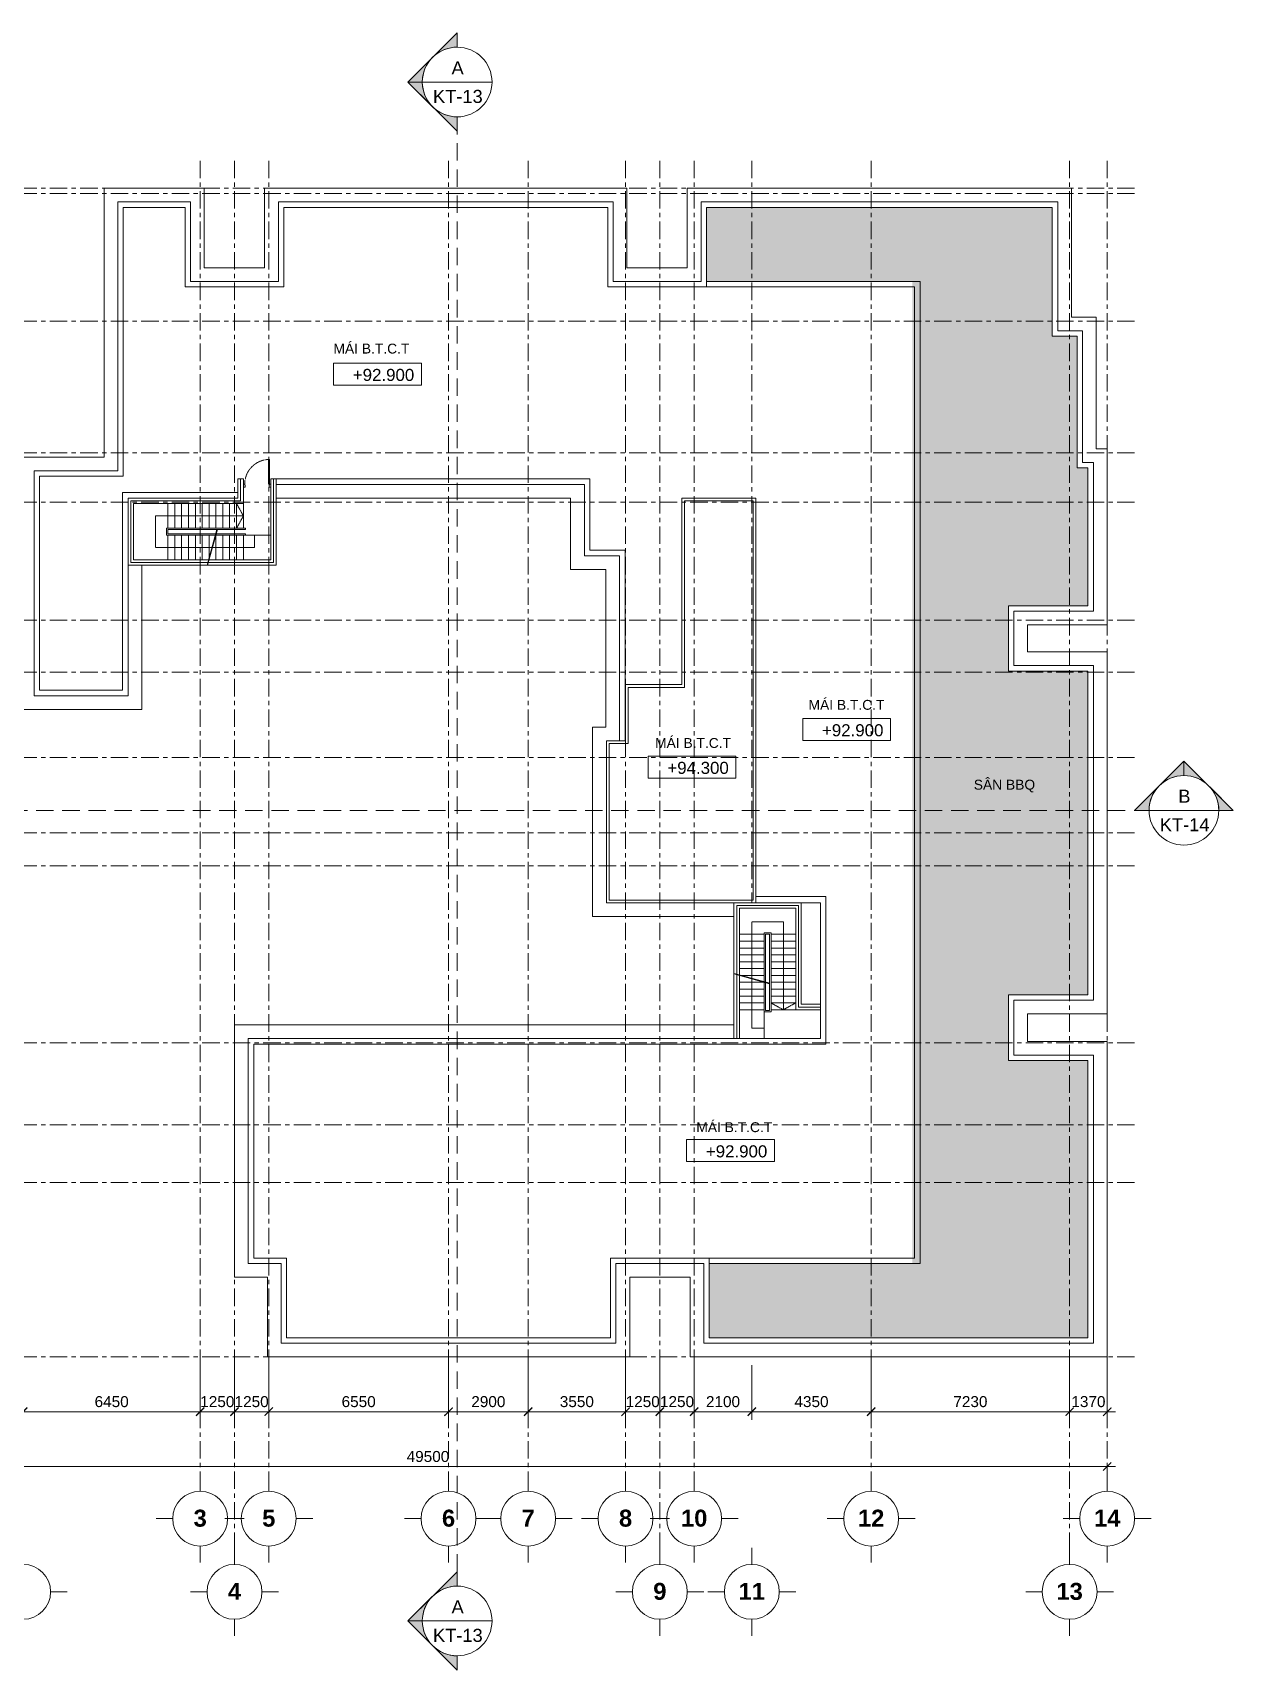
# Model space of a CAD drawing. Header units: millimetres. Extents: x -20144 to 126922, y -42414 to 48263.
# Drawn here: x 83180 to 126922, y -11426 to 48263 of the extents above; entities that cross this region are included whole.
import ezdxf

# ---------------------------------------------------------------- set-up
doc = ezdxf.new("R2010")
doc.units = ezdxf.units.MM
for name, pattern in [('Core - tb$0$HIDDEN', [0.375, 0.25, -0.125]), ('Grid Line', [22.225, 12.7, -3.175, 3.175, -3.175]), ('HIDDEN', [0.375, 0.25, -0.125]), ('HIDDEN2', [4.7625, 3.175, -1.5875])]:
    doc.linetypes.add(name, pattern=pattern)
for name, color, linetype, lineweight in [('@ color hatch', 7, 'Continuous', 13), ('CHU', 181, 'Continuous', 5), ('Core - tb$0$CUA', 5, 'Continuous', 9), ('DIM', 1, 'Continuous', 5), ('G-ANNO-DIMS', 111, 'Continuous', 5), ('G-ANNO-SYMB', 111, 'Continuous', 5), ('KH', 6, 'Continuous', 5), ('KI-HIEU-1', 151, 'Continuous', 9), ('KÍNH', 150, 'Continuous', 9), ('NET-THAY', 2, 'Continuous', 9), ('TRUC', 225, 'Continuous', 5)]:
    doc.layers.add(name, color=color, linetype=linetype, lineweight=lineweight)
doc.styles.add('Arial', font='arial.ttf', dxfattribs={"height": 700})
doc.styles.add('Arial_2', font='arial.ttf', dxfattribs={"height": 360})
doc.styles.add('Arial_6', font='arial.ttf', dxfattribs={"height": 1.8})
doc.styles.add('Arial_B', font='arialbd.ttf', dxfattribs={"height": 3})
doc.styles.add('TA1', font='arial.ttf')
doc.dimstyles.new('D_200_KTx2', dxfattribs={"dimtxt": 400, "dimasz": 300, "dimexe": 300, "dimexo": 300, "dimgap": 160, "dimtad": 1, "dimdec": 0, "dimzin": 9, "dimtxsty": 'TA1', "dimblk": 'ARCHTICK', "dimcen": 1, "dimdle": 300, "dimclrd": 256, "dimclre": 256, "dimclrt": 7, "dimadec": 0, "dimazin": 0, "dimtfac": 1, "dimtdec": 0, "dimtix": 1, "dimtmove": 1, "dimatfit": 3, "dimldrblk": 'ARCHTICK', "dimfxl": 0, "dimtolj": 1, "dimtzin": 0, "dimlwd": -1, "dimlwe": -1, "dimarcsym": 0})

# ---------------------------------------------------------------- blocks, each defined once
blk = doc.blocks.new('_ARCHTICK')
at = {"color": 0, "linetype": 'ByBlock', "const_width": 0.15}
blk.add_lwpolyline([(-0.5, -0.5), (0.5, 0.5)], dxfattribs=at)
blk = doc.blocks.new('*D209')
at = {"layer": 'Defpoints', "color": 0, "transparency": 16777216}
for p in [(82830, 0), (89280, 0), (89280, -2000)]:
    blk.add_point(p, dxfattribs=at)
at = {"layer": 'DIM', "transparency": 16777216}
for p, q in [((82830, -300), (82830, -2300)), ((89280, -300), (89280, -2300)), ((82530, -2000), (89580, -2000))]:
    blk.add_line(p, q, dxfattribs=at)
at = {"layer": 'DIM', "transparency": 16777216, "xscale": 300, "yscale": 300, "zscale": 300, "rotation": 180}
blk.add_blockref('_ARCHTICK', (82830, -2000), dxfattribs=at)
at = {"layer": 'DIM', "transparency": 16777216, "xscale": 300, "yscale": 300, "zscale": 300}
blk.add_blockref('_ARCHTICK', (89280, -2000), dxfattribs=at)
at = {"layer": 'DIM', "color": 7, "transparency": 16777216, "insert": (86055, -1636), "char_height": 400, "attachment_point": 5, "style": 'TA1'}
blk.add_mtext('\\A1;6450', dxfattribs=at)
blk = doc.blocks.new('*D210')
at = {"layer": 'Defpoints', "color": 0, "transparency": 16777216}
for p in [(89280, 0), (90530, 0), (90530, -2000)]:
    blk.add_point(p, dxfattribs=at)
at = {"layer": 'DIM', "transparency": 16777216}
for p, q in [((89280, -300), (89280, -2300)), ((90530, -300), (90530, -2300)), ((89280, -2000), (88980, -2000)), ((89280, -2000), (90530, -2000)), ((90530, -2000), (90830, -2000))]:
    blk.add_line(p, q, dxfattribs=at)
at = {"layer": 'DIM', "transparency": 16777216, "xscale": 300, "yscale": 300, "zscale": 300}
blk.add_blockref('_ARCHTICK', (89280, -2000), dxfattribs=at)
at = {"layer": 'DIM', "transparency": 16777216, "xscale": 300, "yscale": 300, "zscale": 300, "rotation": 180}
blk.add_blockref('_ARCHTICK', (90530, -2000), dxfattribs=at)
at = {"layer": 'DIM', "color": 7, "transparency": 16777216, "insert": (89905, -1636), "char_height": 400, "attachment_point": 5, "style": 'TA1'}
blk.add_mtext('\\A1;1250', dxfattribs=at)
blk = doc.blocks.new('*D211')
at = {"layer": 'Defpoints', "color": 0, "transparency": 16777216}
for p in [(90530, 0), (91780, 0), (91780, -2000)]:
    blk.add_point(p, dxfattribs=at)
at = {"layer": 'DIM', "transparency": 16777216}
for p, q in [((90530, -300), (90530, -2300)), ((91780, -300), (91780, -2300)), ((90530, -2000), (90230, -2000)), ((90530, -2000), (91780, -2000)), ((91780, -2000), (92080, -2000))]:
    blk.add_line(p, q, dxfattribs=at)
at = {"layer": 'DIM', "transparency": 16777216, "xscale": 300, "yscale": 300, "zscale": 300}
blk.add_blockref('_ARCHTICK', (90530, -2000), dxfattribs=at)
at = {"layer": 'DIM', "transparency": 16777216, "xscale": 300, "yscale": 300, "zscale": 300, "rotation": 180}
blk.add_blockref('_ARCHTICK', (91780, -2000), dxfattribs=at)
at = {"layer": 'DIM', "color": 7, "transparency": 16777216, "insert": (91155, -1636), "char_height": 400, "attachment_point": 5, "style": 'TA1'}
blk.add_mtext('\\A1;1250', dxfattribs=at)
blk = doc.blocks.new('*D212')
at = {"layer": 'Defpoints', "color": 0, "transparency": 16777216}
for p in [(91780, 0), (98330, 0), (98330, -2000)]:
    blk.add_point(p, dxfattribs=at)
at = {"layer": 'DIM', "transparency": 16777216}
for p, q in [((91780, -300), (91780, -2300)), ((98330, -300), (98330, -2300)), ((91480, -2000), (98630, -2000))]:
    blk.add_line(p, q, dxfattribs=at)
at = {"layer": 'DIM', "transparency": 16777216, "xscale": 300, "yscale": 300, "zscale": 300, "rotation": 180}
blk.add_blockref('_ARCHTICK', (91780, -2000), dxfattribs=at)
at = {"layer": 'DIM', "transparency": 16777216, "xscale": 300, "yscale": 300, "zscale": 300}
blk.add_blockref('_ARCHTICK', (98330, -2000), dxfattribs=at)
at = {"layer": 'DIM', "color": 7, "transparency": 16777216, "insert": (95055, -1636), "char_height": 400, "attachment_point": 5, "style": 'TA1'}
blk.add_mtext('\\A1;6550', dxfattribs=at)
blk = doc.blocks.new('*D213')
at = {"layer": 'Defpoints', "color": 0, "transparency": 16777216}
for p in [(98330, 0), (101230, 0), (101230, -2000)]:
    blk.add_point(p, dxfattribs=at)
at = {"layer": 'DIM', "transparency": 16777216}
for p, q in [((98330, -300), (98330, -2300)), ((101230, -300), (101230, -2300)), ((98030, -2000), (101530, -2000))]:
    blk.add_line(p, q, dxfattribs=at)
at = {"layer": 'DIM', "transparency": 16777216, "xscale": 300, "yscale": 300, "zscale": 300, "rotation": 180}
blk.add_blockref('_ARCHTICK', (98330, -2000), dxfattribs=at)
at = {"layer": 'DIM', "transparency": 16777216, "xscale": 300, "yscale": 300, "zscale": 300}
blk.add_blockref('_ARCHTICK', (101230, -2000), dxfattribs=at)
at = {"layer": 'DIM', "color": 7, "transparency": 16777216, "insert": (99780, -1636), "char_height": 400, "attachment_point": 5, "style": 'TA1'}
blk.add_mtext('\\A1;2900', dxfattribs=at)
blk = doc.blocks.new('*D214')
at = {"layer": 'Defpoints', "color": 0, "transparency": 16777216}
for p in [(101230, 0), (104780, 0), (104780, -2000)]:
    blk.add_point(p, dxfattribs=at)
at = {"layer": 'DIM', "transparency": 16777216}
for p, q in [((101230, -300), (101230, -2300)), ((104780, -300), (104780, -2300)), ((100930, -2000), (105080, -2000))]:
    blk.add_line(p, q, dxfattribs=at)
at = {"layer": 'DIM', "transparency": 16777216, "xscale": 300, "yscale": 300, "zscale": 300, "rotation": 180}
blk.add_blockref('_ARCHTICK', (101230, -2000), dxfattribs=at)
at = {"layer": 'DIM', "transparency": 16777216, "xscale": 300, "yscale": 300, "zscale": 300}
blk.add_blockref('_ARCHTICK', (104780, -2000), dxfattribs=at)
at = {"layer": 'DIM', "color": 7, "transparency": 16777216, "insert": (103005, -1636), "char_height": 400, "attachment_point": 5, "style": 'TA1'}
blk.add_mtext('\\A1;3550', dxfattribs=at)
blk = doc.blocks.new('*D215')
at = {"layer": 'Defpoints', "color": 0, "transparency": 16777216}
for p in [(104780, 0), (106030, 0), (106030, -2000)]:
    blk.add_point(p, dxfattribs=at)
at = {"layer": 'DIM', "transparency": 16777216}
for p, q in [((104780, -300), (104780, -2300)), ((106030, -300), (106030, -2300)), ((104780, -2000), (104480, -2000)), ((104780, -2000), (106030, -2000)), ((106030, -2000), (106330, -2000))]:
    blk.add_line(p, q, dxfattribs=at)
at = {"layer": 'DIM', "transparency": 16777216, "xscale": 300, "yscale": 300, "zscale": 300}
blk.add_blockref('_ARCHTICK', (104780, -2000), dxfattribs=at)
at = {"layer": 'DIM', "transparency": 16777216, "xscale": 300, "yscale": 300, "zscale": 300, "rotation": 180}
blk.add_blockref('_ARCHTICK', (106030, -2000), dxfattribs=at)
at = {"layer": 'DIM', "color": 7, "transparency": 16777216, "insert": (105405, -1636), "char_height": 400, "attachment_point": 5, "style": 'TA1'}
blk.add_mtext('\\A1;1250', dxfattribs=at)
blk = doc.blocks.new('*D216')
at = {"layer": 'Defpoints', "color": 0, "transparency": 16777216}
for p in [(106030, 0), (107280, 0), (107280, -2000)]:
    blk.add_point(p, dxfattribs=at)
at = {"layer": 'DIM', "transparency": 16777216}
for p, q in [((106030, -300), (106030, -2300)), ((107280, -300), (107280, -2300)), ((106030, -2000), (105730, -2000)), ((106030, -2000), (107280, -2000)), ((107280, -2000), (107580, -2000))]:
    blk.add_line(p, q, dxfattribs=at)
at = {"layer": 'DIM', "transparency": 16777216, "xscale": 300, "yscale": 300, "zscale": 300}
blk.add_blockref('_ARCHTICK', (106030, -2000), dxfattribs=at)
at = {"layer": 'DIM', "transparency": 16777216, "xscale": 300, "yscale": 300, "zscale": 300, "rotation": 180}
blk.add_blockref('_ARCHTICK', (107280, -2000), dxfattribs=at)
at = {"layer": 'DIM', "color": 7, "transparency": 16777216, "insert": (106655, -1636), "char_height": 400, "attachment_point": 5, "style": 'TA1'}
blk.add_mtext('\\A1;1250', dxfattribs=at)
blk = doc.blocks.new('*D217')
at = {"layer": 'Defpoints', "color": 0, "transparency": 16777216}
for p in [(107280, 0), (109380, 0), (109380, -2000)]:
    blk.add_point(p, dxfattribs=at)
at = {"layer": 'DIM', "transparency": 16777216}
for p, q in [((107280, -300), (107280, -2300)), ((109380, -300), (109380, -2300)), ((106980, -2000), (109680, -2000))]:
    blk.add_line(p, q, dxfattribs=at)
at = {"layer": 'DIM', "transparency": 16777216, "xscale": 300, "yscale": 300, "zscale": 300, "rotation": 180}
blk.add_blockref('_ARCHTICK', (107280, -2000), dxfattribs=at)
at = {"layer": 'DIM', "transparency": 16777216, "xscale": 300, "yscale": 300, "zscale": 300}
blk.add_blockref('_ARCHTICK', (109380, -2000), dxfattribs=at)
at = {"layer": 'DIM', "color": 7, "transparency": 16777216, "insert": (108330, -1636), "char_height": 400, "attachment_point": 5, "style": 'TA1'}
blk.add_mtext('\\A1;2100', dxfattribs=at)
blk = doc.blocks.new('*D218')
at = {"layer": 'Defpoints', "color": 0, "transparency": 16777216}
for p in [(109380, 0), (113730, 0), (113730, -2000)]:
    blk.add_point(p, dxfattribs=at)
at = {"layer": 'DIM', "transparency": 16777216}
for p, q in [((109380, -300), (109380, -2300)), ((113730, -300), (113730, -2300)), ((109080, -2000), (114030, -2000))]:
    blk.add_line(p, q, dxfattribs=at)
at = {"layer": 'DIM', "transparency": 16777216, "xscale": 300, "yscale": 300, "zscale": 300, "rotation": 180}
blk.add_blockref('_ARCHTICK', (109380, -2000), dxfattribs=at)
at = {"layer": 'DIM', "transparency": 16777216, "xscale": 300, "yscale": 300, "zscale": 300}
blk.add_blockref('_ARCHTICK', (113730, -2000), dxfattribs=at)
at = {"layer": 'DIM', "color": 7, "transparency": 16777216, "insert": (111555, -1636), "char_height": 400, "attachment_point": 5, "style": 'TA1'}
blk.add_mtext('\\A1;4350', dxfattribs=at)
blk = doc.blocks.new('*D219')
at = {"layer": 'Defpoints', "color": 0, "transparency": 16777216}
for p in [(113730, 0), (120960, 0), (120960, -2000)]:
    blk.add_point(p, dxfattribs=at)
at = {"layer": 'DIM', "transparency": 16777216}
for p, q in [((113730, -300), (113730, -2300)), ((120960, -300), (120960, -2300)), ((113430, -2000), (121260, -2000))]:
    blk.add_line(p, q, dxfattribs=at)
at = {"layer": 'DIM', "transparency": 16777216, "xscale": 300, "yscale": 300, "zscale": 300, "rotation": 180}
blk.add_blockref('_ARCHTICK', (113730, -2000), dxfattribs=at)
at = {"layer": 'DIM', "transparency": 16777216, "xscale": 300, "yscale": 300, "zscale": 300}
blk.add_blockref('_ARCHTICK', (120960, -2000), dxfattribs=at)
at = {"layer": 'DIM', "color": 7, "transparency": 16777216, "insert": (117345, -1636), "char_height": 400, "attachment_point": 5, "style": 'TA1'}
blk.add_mtext('\\A1;7230', dxfattribs=at)
blk = doc.blocks.new('*D220')
at = {"layer": 'Defpoints', "color": 0, "transparency": 16777216}
for p in [(120960, 0), (122330, 0), (122330, -2000)]:
    blk.add_point(p, dxfattribs=at)
at = {"layer": 'DIM', "transparency": 16777216}
for p, q in [((120960, -300), (120960, -2300)), ((122330, -300), (122330, -2300)), ((120960, -2000), (120660, -2000)), ((120960, -2000), (122330, -2000)), ((122330, -2000), (122630, -2000))]:
    blk.add_line(p, q, dxfattribs=at)
at = {"layer": 'DIM', "transparency": 16777216, "xscale": 300, "yscale": 300, "zscale": 300}
blk.add_blockref('_ARCHTICK', (120960, -2000), dxfattribs=at)
at = {"layer": 'DIM', "transparency": 16777216, "xscale": 300, "yscale": 300, "zscale": 300, "rotation": 180}
blk.add_blockref('_ARCHTICK', (122330, -2000), dxfattribs=at)
at = {"layer": 'DIM', "color": 7, "transparency": 16777216, "insert": (121645, -1636), "char_height": 400, "attachment_point": 5, "style": 'TA1'}
blk.add_mtext('\\A1;1370', dxfattribs=at)
blk = doc.blocks.new('*D221')
at = {"layer": 'Defpoints', "color": 0, "transparency": 16777216}
for p in [(72830, -3576), (122330, -3576), (122330, -4000)]:
    blk.add_point(p, dxfattribs=at)
at = {"layer": 'DIM', "transparency": 16777216}
for p, q in [((72530, -4000), (122630, -4000)), ((72830, -3876), (72830, -4300)), ((122330, -3876), (122330, -4300))]:
    blk.add_line(p, q, dxfattribs=at)
at = {"layer": 'DIM', "transparency": 16777216, "xscale": 300, "yscale": 300, "zscale": 300, "rotation": 180}
blk.add_blockref('_ARCHTICK', (72830, -4000), dxfattribs=at)
at = {"layer": 'DIM', "transparency": 16777216, "xscale": 300, "yscale": 300, "zscale": 300}
blk.add_blockref('_ARCHTICK', (122330, -4000), dxfattribs=at)
at = {"layer": 'DIM', "color": 7, "transparency": 16777216, "insert": (97580, -3636), "char_height": 400, "attachment_point": 5, "style": 'TA1'}
blk.add_mtext('\\A1;49500', dxfattribs=at)
blk = doc.blocks.new('Grid - FamilyAL-KH TRUC-550400-MẶT BẰNG HẦM 2')
at = {"layer": 'KH'}
for p, q in [((0, 7), (0, 4)), ((-8, -1), (-5, -1)), ((8, -1), (5, -1)), ((0, -9), (0, -6))]:
    blk.add_line(p, q, dxfattribs=at)
blk.add_circle((0, -1), 5, dxfattribs=at)
blk = doc.blocks.new('Section - Section Head - Filled-317961-MẶT BẰNG TẦNG 1')
at = {"layer": 'G-ANNO-SYMB'}
h = blk.add_hatch(color=256, dxfattribs=at)
edge = h.paths.add_edge_path(flags=0)
edge.add_line((-10.84, 4.49), (-6.35, 8.98))
edge.add_line((-6.35, 8.98), (-6.35, 6.35))
edge.add_arc((-6.35, 0), 6.35, 90, 135)
h = blk.add_hatch(color=256, dxfattribs=at)
edge = h.paths.add_edge_path(flags=0)
edge.add_arc((-6.35, 0), 6.35, 45, 90)
edge.add_line((-6.35, 6.35), (-6.35, 8.98))
edge.add_line((-6.35, 8.98), (-1.86, 4.49))
h = blk.add_hatch(color=256, dxfattribs=at)
edge = h.paths.add_edge_path(flags=0)
edge.add_arc((-6.35, 0), 6.36, 137.9216, 180)
edge.add_line((-12.71, 0), (-15.33, 0))
edge.add_line((-15.33, 0), (-11.07, 4.26))
h = blk.add_hatch(color=256, dxfattribs=at)
edge = h.paths.add_edge_path(flags=0)
edge.add_line((-1.63, 4.26), (2.63, 0))
edge.add_line((2.63, 0), (0.01, 0))
edge.add_arc((-6.35, 0), 6.36, 0, 42.0784)
for p, q in [((-6.35, 8.98), (-15.33, 0)), ((-6.35, 8.98), (-10.84, 4.49)), ((-6.35, 8.98), (2.63, 0)), ((-6.35, 6.35), (-6.35, 8.98)), ((-1.86, 4.49), (-6.35, 8.98)), ((-6.35, 8.98), (-6.35, 6.35)), ((-11.07, 4.26), (-15.33, 0)), ((2.63, 0), (-1.63, 4.26)), ((-15.33, 0), (-12.71, 0)), ((0.01, 0), (2.63, 0)), ((-12.7, 0), (-15.33, 0)), ((0, 0), (2.63, 0))]:
    blk.add_line(p, q, dxfattribs=at)
for radius, start, end in [(6.35, 360, 180), (6.35, 90, 135), (6.35, 45, 90), (6.36, 137.9216, 180), (6.36, 0, 42.0784), (6.35, 180, 360)]:
    blk.add_arc((-6.35, 0), radius, start, end, dxfattribs=at)
blk = doc.blocks.new('*U240')
blk.add_line((-70, 100), (-70, 800))
for points in [[(-50, 0), (-50, 900), (-90, 900), (-90, 0)], [(-50, 100), (-90, 100), (-90, 800), (-50, 800)], [(-1000, -110), (-940, -110), (-940, -40), (-950, -40), (-950, 0), (-1000, 0)], [(0, -110), (-60, -110), (-60, -40), (-50, -40), (-50, 0), (0, 0)]]:
    blk.add_lwpolyline(points, close=True)
at = {"linetype": 'Core - tb$0$HIDDEN'}
blk.add_arc((-50, 0), 900, 90, 180, dxfattribs=at)
blk = doc.blocks.new('Spot Elevations - CODE 1-1678943-MẶT BẰNG TẦNG 23')
at = {"layer": 'G-ANNO-DIMS'}
for p, q in [((10.5, 4), (-5.5, 4)), ((-5.5, 4), (-5.5, 0)), ((10.5, 0), (10.5, 4)), ((-5.5, 0), (10.5, 0))]:
    blk.add_line(p, q, dxfattribs=at)

msp = doc.modelspace()

# ---------------------------------------------------------------- hatches: boundary and pattern name
at = {"layer": '@ color hatch', "ltscale": 0.5}
h = msp.add_hatch(dxfattribs=at)
h.set_pattern_fill('CROSS', color=139, scale=300)
h.set_pattern_definition([(0, (443722.094, -482776.3), (75, 75), [37.5, -112.5]), (90, (443740.844, -482795.05), (-75, 75), [37.5, -112.5])])
h.paths.add_polyline_path([(107729.8, 41897), (107729.8, 39197), (115229.7, 39197), (115229.7, 3397.1), (107829.4, 3397.1), (107831, 695.9), (121629.8, 698.2), (121629.9, 10796.9), (118729.8, 10796.9), (118729.8, 13196.9), (119229.7, 13196.9), (121629.9, 13196.9), (121629.9, 24996.9), (118729.8, 24996.9), (118729.8, 27374.6), (120029.5, 27374.9), (121028.8, 27375.2), (121629.2, 27375.1), (121629.8, 32400.1), (121229.8, 32400.1), (121229.8, 37197), (120329.8, 37197), (120329.8, 41897)])

# ---------------------------------------------------------------- linework, layer by layer
at = {"layer": 'G-ANNO-DIMS'}
for p, q in [((95965.5, 35417.6), (95240.7, 35417.6)), ((113060.9, 22464.5), (112336, 22464.5)), ((107427.2, 21094.1), (106702.4, 21094.1)), ((108829.1, 7116), (108104.3, 7116))]:
    msp.add_line(p, q, dxfattribs=at)
at = {"layer": 'G-ANNO-SYMB'}
for p, q in [((97374.8, 46466.8), (99914.8, 46466.8)), ((123855.9, 19919), (126395.9, 19919)), ((97374.8, -9629.6), (99914.8, -9629.6))]:
    msp.add_line(p, q, dxfattribs=at)
at = {"layer": 'KI-HIEU-1', "linetype": 'HIDDEN2', "ltscale": 200}
for p, q in [((98644.8, -7833.5), (98644.8, 45196.8)), ((64251.9, 19919), (123855.9, 19919))]:
    msp.add_line(p, q, dxfattribs=at)
at = {"layer": 'KÍNH', "linetype": 'HIDDEN', "ltscale": 50, "elevation": 0}
for points in [[(90604.5, 31100.1), (90854.4, 30650), (90604.4, 30200.1)], [(89708.5, 29500.1), (88104.3, 29500.1), (87654.3, 29500.1), (87654.3, 30650.1), (90854.4, 30649.8)]]:
    msp.add_lwpolyline(points, dxfattribs=at)
at = {"layer": 'KÍNH', "ltscale": 0.5, "elevation": 0}
for points in [[(89890.6, 30155.4), (89529.4, 28855.4)], [(89909.9, 30150.1), (89548.7, 28850.1)]]:
    msp.add_lwpolyline(points, dxfattribs=at)
at = {"layer": 'KÍNH', "linetype": 'HIDDEN', "ltscale": 50}
for points in [[(109379.9, 13795.9), (109379.9, 15400.1), (109379.9, 15850.1), (110529.8, 15850.1), (110529.6, 12650)], [(110979.8, 12899.9), (110529.8, 12650), (110079.8, 12900)]]:
    msp.add_lwpolyline(points, dxfattribs=at)
at = {"layer": 'KÍNH', "ltscale": 0.5}
for points in [[(110029.8, 13594.5), (108729.8, 13955.7)], [(110035.2, 13613.8), (108735.2, 13975)]]:
    msp.add_lwpolyline(points, dxfattribs=at)
at = {"layer": 'NET-THAY'}
for p, q in [((86279.7, 32297), (86279.7, 42097)), ((86279.7, 42097), (88929.8, 42097)), ((86479.7, 41897), (86479.7, 32097)), ((88729.8, 41897), (86479.7, 41897)), ((88729.8, 38997), (88729.8, 41897)), ((88929.8, 42097), (88929.8, 39197)), ((92129.4, 39197), (92129.4, 42097)), ((92129.4, 42097), (104329.8, 42097)), ((92329.4, 41897), (92329.4, 38997)), ((104129.8, 41897), (92329.4, 41897)), ((104129.8, 38997), (104129.8, 41897)), ((104329.8, 42097), (104329.8, 39197)), ((107529.8, 39197), (107529.8, 42097)), ((107529.8, 42097), (120529.8, 42097)), ((107729.8, 41897), (107729.8, 38997)), ((120329.8, 41897), (107729.8, 41897)), ((120329.8, 37197), (120329.8, 41897)), ((120529.8, 42097), (120529.8, 37397)), ((92329.4, 38997), (88729.8, 38997)), ((88929.8, 39197), (92129.4, 39197)), ((107729.8, 38997), (104129.8, 38997)), ((104329.8, 39197), (107529.8, 39197)), ((121229.8, 37197), (120329.8, 37197)), ((120529.8, 37397), (121429.8, 37397)), ((121229.8, 32400.1), (121229.8, 37197)), ((121429.8, 37397), (121429.8, 32600.1)), ((82730.8, 32797), (85779.7, 32797)), ((83230.8, 24097.1), (83230.8, 32297)), ((83230.8, 32297), (86279.7, 32297)), ((121229.8, 32400.1), (121629.8, 32400.1)), ((121829.8, 32600.1), (121429.8, 32600.1)), ((121629.8, 27375.3), (121629.8, 32400.1)), ((121829.8, 32600.1), (121829.8, 27175.3)), ((83430.8, 32097), (83430.8, 24297.1)), ((86479.7, 32097), (83430.8, 32097)), ((90654.7, 31299.9), (90654.7, 31999.9)), ((90754.7, 31200.1, 0), (90754.7, 31999.9)), ((90854.7, 31999.9), (90854.7, 31299.9)), ((91854.5, 31999.9, 0), (103479.7, 31999.9)), ((103279.7, 31799.9), (92054.5, 31799.9, 0)), ((103279.7, 29196.9), (103279.7, 31799.9)), ((103479.7, 31999.9), (103479.7, 29396.9)), ((86454.7, 31499.9), (90654.7, 31499.9)), ((86454.7, 24297.1), (86454.7, 31499.9)), ((90654.7, 31299.9), (86654.7, 31299.9)), ((86654.7, 31299.9), (86654.7, 24097.1)), ((86754.7, 31200.1), (86754.7, 28950.2)), ((86854.7, 31100.1), (86854.7, 29050.2)), ((102779.7, 31299.9), (92054.5, 31300, 0)), ((102779.7, 28696.9), (102779.7, 31299.9)), ((106829.8, 31299.9), (109529.8, 31299.9)), ((106829.8, 24499.9), (106829.8, 31299.9)), ((109429.8, 31199.9), (106929.8, 31199.9)), ((106929.8, 31199.9), (106929.8, 24399.9)), ((109429.8, 16649.9), (109429.8, 31199.9)), ((109529.8, 31299.9), (109529.8, 16549.9)), ((103479.7, 29396.9), (104759.8, 29396.9)), ((104759.8, 29396.9), (104759.8, 22449.9)), ((87154.7, 28850.2, 0), (87154.7, 23597.1, 0)), ((104059.8, 28696.9), (102779.7, 28696.9)), ((104559.8, 29196.9), (103279.7, 29196.9)), ((104059.8, 22949.9), (104059.8, 28696.9)), ((104559.8, 22449.9), (104559.8, 29196.9)), ((118729.8, 27375.3), (121629.8, 27375.3)), ((118729.8, 24996.9), (118729.8, 27375.3)), ((121829.8, 27175.3), (118929.8, 27175.3)), ((118929.8, 27175.3), (118929.8, 25196.9)), ((118929.8, 25196.9), (121829.8, 25196.9)), ((121829.8, 25196.9), (121829.8, 12996.9)), ((104779.8, 22449.9), (104779.8, 24499.9)), ((104779.8, 24499.9), (106829.8, 24499.9)), ((121629.8, 24996.9), (118729.8, 24996.9)), ((121629.8, 13196.9), (121629.8, 24996.9)), ((86654.7, 24097.1), (83230.8, 24097.1)), ((83430.8, 24297.1), (86454.7, 24297.1)), ((104879.8, 24399.9), (104879.8, 22349.9)), ((106929.8, 24399.9), (104879.8, 24399.9)), ((87154.7, 23597.1), (82730.8, 23597.1)), ((103579.8, 16049.9), (103579.8, 22949.9)), ((103579.8, 22949.9), (104059.8, 22949.9)), ((104079.8, 16549.9), (104079.8, 22449.9)), ((104079.8, 22449.9), (104779.8, 22449.9)), ((104179.8, 22349.9), (104179.8, 16649.9)), ((104879.8, 22349.9), (104179.8, 22349.9)), ((109529.8, 16778.3), (112079.7, 16778.3)), ((112079.7, 16778.3), (112079.7, 11399.9)), ((109529.8, 16549.9), (104079.8, 16549.9)), ((104179.8, 16649.9), (109429.8, 16649.9)), ((111879.7, 11599.9), (111879.7, 16549.9)), ((108729.8, 16049.9), (103579.8, 16049.9)), ((118729.8, 13196.9), (121629.8, 13196.9)), ((118729.8, 10796.9), (118729.8, 13196.9)), ((121829.8, 12996.9), (118929.8, 12996.9)), ((118929.8, 12996.9), (118929.8, 10996.9)), ((91029.4, 11599.9), (111879.7, 11599.9)), ((91029.4, 3397), (91029.4, 11599.9)), ((112079.7, 11399.9), (91229.4, 11399.9)), ((91229.4, 11399.9), (91229.4, 3597)), ((121629.8, 10796.9), (118729.8, 10796.9)), ((118929.8, 10996.9), (121829.8, 10996.9)), ((121629.8, 697), (121629.8, 10796.9)), ((121829.8, 10996.9), (121829.8, 497)), ((91229.4, 3597), (92429.4, 3597)), ((92429.4, 3597), (92429.4, 697)), ((104231.4, 3597), (107830.2, 3597)), ((104231.4, 697), (104231.4, 3597)), ((107830.2, 3597), (107830.2, 697)), ((92229.4, 3397), (91029.4, 3397)), ((92229.4, 497), (92229.4, 3397)), ((107630.2, 3397), (104431.4, 3397)), ((104431.4, 3397), (104431.4, 497)), ((107630.2, 497), (107630.2, 3397)), ((92429.4, 697), (104231.4, 697)), ((107830.2, 697), (121629.8, 697)), ((104431.4, 497), (92229.4, 497)), ((121829.8, 497), (107630.2, 497))]:
    msp.add_line(p, q, dxfattribs=at)
at = {"layer": 'NET-THAY', "lineweight": 9}
for p, q in [((109429.8, 16549.9), (109529.8, 16549.9)), ((109529.8, 16549.9), (110879.8, 16549.9)), ((109529.8, 16549.9), (111879.7, 16549.9))]:
    msp.add_line(p, q, dxfattribs=at)
at = {"layer": 'NET-THAY'}
for points in [[(85779.7, 32797), (85779.7, 42599.9), (89429.8, 42599.9), (89429.8, 39697), (91629.4, 39697), (91629.4, 42599.9), (104829.8, 42599.9), (104829.8, 39697), (107029.8, 39697), (107029.8, 42599.9), (121029.8, 42599.9), (121029.8, 37897), (121929.8, 37897), (121929.8, 33100.1), (122329.8, 33100.1), (122329.8, 26675.3), (119429.8, 26675.3), (119429.8, 25696.9), (122329.8, 25696.9), (122329.8, 12496.9), (119429.8, 12496.9), (119429.8, 11496.9), (122329.8, 11496.9), (122329.8, -0.1)], [(107830.2, 3397), (115509.8, 3397), (115509.8, 39197), (107729.8, 39197)], [(107830.2, 3597), (115309.8, 3597), (115309.8, 38997), (107729.8, 38997)], [(90854.7, 31999.9), (90654.7, 31999.9)], [(122329.8, -0.1), (107130.2, -0.1), (107130.2, 2897), (104931.4, 2897), (104931.4, -0.1), (91729.4, -0.1), (91729.4, 2897), (90529.8, 2897), (90529.8, 12099.9), (108729.8, 12099.9)]]:
    msp.add_lwpolyline(points, dxfattribs=at)
at = {"layer": 'NET-THAY', "lineweight": 9, "elevation": 0}
for points in [[(91854.4, 29050.2), (91854.5, 31999.9)], [(91954.4, 28950.2), (91954.5, 31999.9)], [(92054.4, 28850.2), (92054.5, 31999.9)], [(88104.5, 31100.1), (88104.4, 30200.1)], [(88354.5, 31100.1), (88354.4, 30200.1)], [(88604.5, 31100.1), (88604.4, 30200.1)], [(88854.5, 31100.1), (88854.4, 30200.1)], [(89104.5, 31100.1), (89104.4, 30200.1)], [(89354.5, 31100.1), (89354.4, 30200.1)], [(89604.5, 31100.1), (89604.4, 30200.1)], [(89854.5, 31100.1), (89854.4, 30200.1)], [(90104.5, 31100.1), (90104.4, 30200.1)], [(90354.5, 31100.1), (90354.4, 30200.1)], [(90604.5, 31100.1), (90604.4, 30200.1)], [(90854.5, 31100.1), (90854.4, 30200.1)], [(90929, 30150.1), (90929, 30200.1), (88054.5, 30200.1), (88054.5, 29950.1), (89833.6, 29950.1)], [(88104.4, 29950.1), (88104.3, 29050.2)], [(90929, 30150.1), (88104.5, 30150.1), (88104.5, 30000.1), (89847.5, 30000.1)], [(88354.4, 29950.1), (88354.3, 29050.2)], [(88604.4, 29950.1), (88604.3, 29050.2)], [(88854.4, 29950.1), (88854.3, 29050.2)], [(89104.4, 29950.1), (89104.3, 29050.2)], [(89354.4, 29950.1), (89354.3, 29050.2)], [(89604.4, 29950.1), (89604.3, 29124.9)], [(91254.4, 29950), (91254.4, 29500.1), (89682.3, 29500.1)], [(89854.3, 29950.1), (90929, 29950.1), (90929, 30000.1)], [(89854.4, 29950.1), (89854.3, 29050.2)], [(89868.2, 30000.1), (90929, 30000.1)], [(90104.4, 29950.1), (90104.3, 29050.2)], [(90354.4, 29950.1), (90354.3, 29050.2)], [(90604.4, 29950.1), (90604.3, 29050.2)], [(90854.4, 29950.1), (90854.3, 29050.2)], [(90929, 29950.1), (91854.5, 29950.1)], [(92054.4, 28850.2), (86654.7, 28850.2)], [(91954.4, 28950.2), (86754.7, 28950.2)], [(91854.4, 29050.2), (86854.7, 29050.2)], [(110979.8, 12650), (110979.7, 16353)], [(108829.8, 11599.9), (108829.8, 13974.9)], [(108929.8, 11599.9), (108929.8, 13947.1)], [(109829.9, 11974.8), (109379.9, 11974.8), (109379.9, 13822.1)], [(109829.9, 12575.5), (109829.9, 11599.9)]]:
    msp.add_lwpolyline(points, dxfattribs=at)
at = {"layer": 'NET-THAY', "elevation": 0}
for points in [[(90754.7, 31200.1), (86754.7, 31200.1)], [(90854.5, 31100.1), (86854.7, 31100.1)], [(90854.5, 31099.7), (90854.5, 31299.9)]]:
    msp.add_lwpolyline(points, dxfattribs=at)
at = {"layer": 'NET-THAY', "lineweight": 9}
for points in [[(108729.8, 11599.9), (108729.8, 16549.9), (111179.8, 16549.9), (111179.8, 12850), (111879.7, 12850)], [(108829.8, 13948.7), (108829.8, 16449.9), (111079.8, 16449.9), (111079.8, 12749.9), (111879.7, 12750)], [(108929.8, 13920.9), (108929.8, 16349.9), (110979.8, 16349.9), (110979.8, 12650)], [(109829.8, 15400), (108930, 15400.1)], [(109829.8, 15150), (108930, 15150.1)], [(109829.8, 13650.1), (109829.9, 12575.5), (110079.9, 12575.5), (110079.8, 15449.9), (109829.8, 15449.9), (109829.8, 13670.8)], [(109879.8, 13636.2), (109879.9, 12625.5), (110029.8, 12625.5), (110029.8, 15399.9), (109879.8, 15399.9), (109879.8, 13656.9)], [(110029.8, 12625.5), (110029.8, 15399.9), (109879.9, 15399.9), (109879.9, 13670.8)], [(110979.8, 15399.9), (110079.8, 15400)], [(110979.8, 15149.9), (110079.8, 15150)], [(109829.8, 14900), (108930, 14900.1)], [(109829.8, 14650), (108930, 14650.1)], [(109829.8, 14400), (108930, 14400.1)], [(110979.8, 14899.9), (110079.8, 14900)], [(110979.8, 14649.9), (110079.8, 14650)], [(110979.8, 14399.9), (110079.8, 14400)], [(109829.8, 14150), (108930, 14150.1)], [(109829.8, 13900), (109004.7, 13900.1)], [(110979.8, 14149.9), (110079.8, 14150)], [(110979.8, 13899.9), (110079.8, 13900)], [(109829.8, 13650), (108930, 13650.1)], [(109829.9, 13400), (108930, 13400.1)], [(109829.8, 13150.1), (108930, 13150.1)], [(110979.8, 13649.9), (110079.8, 13650)], [(110979.8, 13149.9), (110079.8, 13150)], [(110979.9, 13399.9), (110079.9, 13400)], [(109829.8, 12900.1), (108930, 12900.1)], [(109829.8, 12650.1), (108930, 12650.1)], [(110979.8, 12900), (110079.8, 12900)], [(110979.8, 12650), (110079.8, 12650)], [(110979.8, 12650), (111879.7, 12650)]]:
    msp.add_lwpolyline(points, dxfattribs=at)
at = {"layer": 'TRUC', "linetype": 'Grid Line', "ltscale": 50}
for p, q in [((89279.8, 43599.9), (89279.8, -4500.1)), ((90529.8, 43599.9), (90529.8, -7167.6)), ((91779.8, 43599.9), (91779.8, -4500.1)), ((98329.8, 43599.9), (98329.8, -4500.1)), ((101229.8, 43599.9), (101229.8, -4500.1)), ((104779.8, 43599.9), (104779.8, -4500.1)), ((106029.8, 43599.9), (106029.8, -7167.6)), ((107279.8, 43599.9), (107279.8, -4500.1)), ((109379.8, 43599.9), (109379.8, 16549.9)), ((113729.8, 43599.9), (113729.8, -4500.1)), ((120959.8, 43599.9), (120959.8, -7167.6)), ((122329.8, 43599.9), (122329.8, -4500.1)), ((123329.8, 42399.9), (66922.3, 42399.9)), ((123329.8, 42599.9), (70293, 42599.9)), ((123329.8, 37749.9), (69236.9, 37749.9)), ((123329.8, 32949.9), (69236.9, 32949.9)), ((123329.8, 31149.9), (66922.3, 31149.9)), ((123329.8, 26849.9), (69236.9, 26849.9)), ((123329.8, 24949.9), (66922.3, 24949.9)), ((123329.8, 21849.9), (69236.9, 21849.9)), ((123329.8, 19099.9), (69236.9, 19099.9)), ((123329.8, 17899.9), (66922.3, 17899.9)), ((123329.8, 11449.9), (69236.9, 11449.9)), ((123329.8, 8449.9), (66922.3, 8449.9)), ((123329.8, 6349.9), (69236.9, 6349.9)), ((123329.8, -0.1), (69236.9, -0.1))]:
    msp.add_line(p, q, dxfattribs=at)

# ---------------------------------------------------------------- block references
at = {"lineweight": 5, "xscale": 199.9999999999999, "yscale": 199.9999999999999, "zscale": 199.9999999999999, "rotation": 180}
for p in [(89279.8, -6100.1), (91779.8, -6100.1), (98329.8, -6100.1), (101229.8, -6100.1), (104779.8, -6100.1), (107279.8, -6100.1), (113729.8, -6100.1), (122329.8, -6100.1), (82829.8, -8767.6), (90529.8, -8767.6), (106029.8, -8767.6), (109379.8, -8767.6), (120959.8, -8767.6)]:
    msp.add_blockref('Grid - FamilyAL-KH TRUC-550400-MẶT BẰNG HẦM 2', p, dxfattribs=at)
at = {"layer": 'Core - tb$0$CUA'}
msp.add_blockref('*U240', (91854.5, 31809.5, 0), dxfattribs=at)
at = {"layer": 'G-ANNO-DIMS', "xscale": 199.9999999999999, "yscale": 199.9999999999999, "zscale": 199.9999999999999}
for p in [(95240.7, 35417.6), (112336, 22464.5), (106702.4, 21094.1), (108104.3, 7116)]:
    msp.add_blockref('Spot Elevations - CODE 1-1678943-MẶT BẰNG TẦNG 23', p, dxfattribs=at)
at = {"layer": 'G-ANNO-SYMB', "extrusion": (0, 0, -1), "xscale": 199.9999999999999, "yscale": 199.9999999999999, "zscale": 199.9999999999999, "rotation": 270.0000000000002}
msp.add_blockref('Section - Section Head - Filled-317961-MẶT BẰNG TẦNG 1', (-98644.8, 45196.8), dxfattribs=at)
at = {"layer": 'G-ANNO-SYMB', "extrusion": (0, 0, -1), "xscale": 199.9999999999999, "yscale": 199.9999999999999, "zscale": 199.9999999999999}
msp.add_blockref('Section - Section Head - Filled-317961-MẶT BẰNG TẦNG 1', (-123855.9, 19919), dxfattribs=at)
at = {"layer": 'G-ANNO-SYMB', "xscale": 199.9999999999999, "yscale": 199.9999999999999, "zscale": 199.9999999999999, "rotation": 90}
msp.add_blockref('Section - Section Head - Filled-317961-MẶT BẰNG TẦNG 1', (98644.8, -8359.6), dxfattribs=at)

# ---------------------------------------------------------------- texts
at = {"layer": 'CHU', "color": 7, "char_height": 360, "width": 2926.98, "attachment_point": 1, "line_spacing_factor": 0.936439, "style": 'Arial_2'}
for s, insert in [('\\pt2540,5080,7620.1,10160,12700,15240,17780,20320,22860,25400,27940,30480,33020,35560,38099,40640,43178,45720,48262,50800,53341,55879,58421,60959,63500,66038,68580,71122,73660,76201,78739,81281;MÁI B.T.C.T', (94137.3, 36929.9)), ('\\pt2540,5080,7620.1,10160,12700,15240,17780,20320,22860,25400,27940,30480,33020,35560,38099,40640,43178,45720,48262,50800,53341,55879,58421,60959,63500,66038,68580,71122,73660,76201,78739,81281;MÁI B.T.C.T', (111447.7, 23943.8)), ('\\pt2540,5080,7620.1,10160,12700,15240,17780,20320,22860,25400,27940,30480,33020,35560,38099,40640,43178,45720,48262,50800,53341,55879,58421,60959,63500,66038,68580,71122,73660,76201,78739,81281;MÁI B.T.C.T', (105856.5, 22553.7)), ('\\pt2540,5080,7620.1,10160,12700,15240,17780,20320,22860,25400,27940,30480,33020,35560,38099,40640,43178,45720,48262,50800,53341,55879,58421,60959,63500,66038,68580,71122,73660,76201,78739,81281;SÂN BBQ ', (117468.6, 21034.3)), ('\\pt2540,5080,7620.1,10160,12700,15240,17780,20320,22860,25400,27940,30480,33020,35560,38099,40640,43178,45720,48262,50800,53341,55879,58421,60959,63500,66038,68580,71122,73660,76201,78739,81281;MÁI B.T.C.T', (107358.3, 8549.5))]:
    msp.add_mtext(s, dxfattribs=dict(at, insert=insert))
at = {"layer": 'G-ANNO-DIMS', "char_height": 440, "width": 2251.659, "attachment_point": 1, "line_spacing_factor": 0.941778, "style": 'Arial_6'}
for s, insert in [('+92.900', (94842, 36010.5)), ('+92.900', (111937.3, 23057.4)), ('+94.300', (106303.7, 21687)), ('+92.900', (107705.6, 7708.9))]:
    msp.add_mtext(s, dxfattribs=dict(at, insert=insert))
at = {"layer": 'G-ANNO-SYMB', "attachment_point": 2, "line_spacing_factor": 0.941778, "style": 'Arial'}
for s, insert, char_height, width in [('A', (98661.1, 47220), 476.2, 443.133), ('KT-13', (98669.1, 46180.9), 476.25, 2240.682), ('B', (125142.2, 20672.3), 476.2, 443.133), ('KT-14', (125150.2, 19633.2), 476.25, 2240.682), ('A', (98661.1, -8876.3), 476.2, 443.133), ('KT-13', (98669.1, -9915.4), 476.25, 2240.682)]:
    msp.add_mtext(s, dxfattribs=dict(at, insert=insert, char_height=char_height, width=width))
at = {"layer": 'KH', "attachment_point": 2, "line_spacing_factor": 0.941778, "style": 'Arial_B'}
for s, insert, char_height, width in [('\\fArial|b1|i0|c0|p34|;3', (89280.1, -5572.2), 619.048, 558.244), ('\\fArial|b1|i0|c0|p34|;5', (91780.1, -5572.2), 619.048, 558.244), ('\\fArial|b1|i0|c0|p34|;6', (98330.1, -5572.2), 619.048, 558.244), ('\\fArial|b1|i0|c0|p34|;7', (101230.1, -5572.2), 619.048, 558.244), ('\\fArial|b1|i0|c0|p34|;8', (104780.1, -5572.2), 619.048, 558.244), ('10', (107280.1, -5572.2), 619.05, 1116.488), ('12', (113730.1, -5572.2), 619.05, 1116.488), ('14', (122330.1, -5572.2), 619.05, 1116.488), ('\\fArial|b1|i0|c0|p34|;4', (90530.1, -8239.8), 619.048, 558.244), ('\\fArial|b1|i0|c0|p34|;9', (106030.1, -8239.8), 619.048, 558.244), ('11', (109380.1, -8239.8), 619.05, 1116.488), ('13', (120960.1, -8239.8), 619.05, 1116.488)]:
    msp.add_mtext(s, dxfattribs=dict(at, insert=insert, char_height=char_height, width=width))

# ---------------------------------------------------------------- dimensions: what is measured, and where the dimension line sits
at = {"layer": 'DIM'}
for base, p1, p2, picture, middle in [((89279.8, -2000.1), (82829.8, -0.1), (89279.8, -0.1), '*D209', (86054.8, -1635.8)), ((90529.8, -2000.1), (89279.8, -0.1), (90529.8, -0.1), '*D210', (89904.8, -1635.8)), ((91779.8, -2000.1), (90529.8, -0.1), (91779.8, -0.1), '*D211', (91154.8, -1635.8)), ((98329.8, -2000.1), (91779.8, -0.1), (98329.8, -0.1), '*D212', (95054.8, -1635.8)), ((101229.8, -2000.1), (98329.8, -0.1), (101229.8, -0.1), '*D213', (99779.8, -1635.8)), ((104779.8, -2000.1), (101229.8, -0.1), (104779.8, -0.1), '*D214', (103004.8, -1635.7)), ((106029.8, -2000.1), (104779.8, -0.1), (106029.8, -0.1), '*D215', (105404.8, -1635.8)), ((107279.8, -2000.1), (106029.8, -0.1), (107279.8, -0.1), '*D216', (106654.8, -1635.8)), ((109379.8, -2000.1), (107279.8, -0.1), (109379.8, -0.1), '*D217', (108329.8, -1635.8)), ((113729.8, -2000.1), (109379.8, -0.1), (113729.8, -0.1), '*D218', (111554.8, -1635.7)), ((120959.8, -2000.1), (113729.8, -0.1), (120959.8, -0.1), '*D219', (117344.8, -1635.7)), ((122329.8, -2000.1), (120959.8, -0.1), (122329.8, -0.1), '*D220', (121644.8, -1635.7)), ((122329.8, -4000.1), (72829.8, -3575.8), (122329.8, -3575.8), '*D221', (97579.8, -3635.8))]:
    dim = msp.add_linear_dim(base=base, p1=p1, p2=p2, dimstyle='D_200_KTx2', dxfattribs=at)
    dim.commit()
    dim.dimension.update_dxf_attribs({"geometry": picture, "text_midpoint": middle})

doc.saveas('drawing.dxf')
